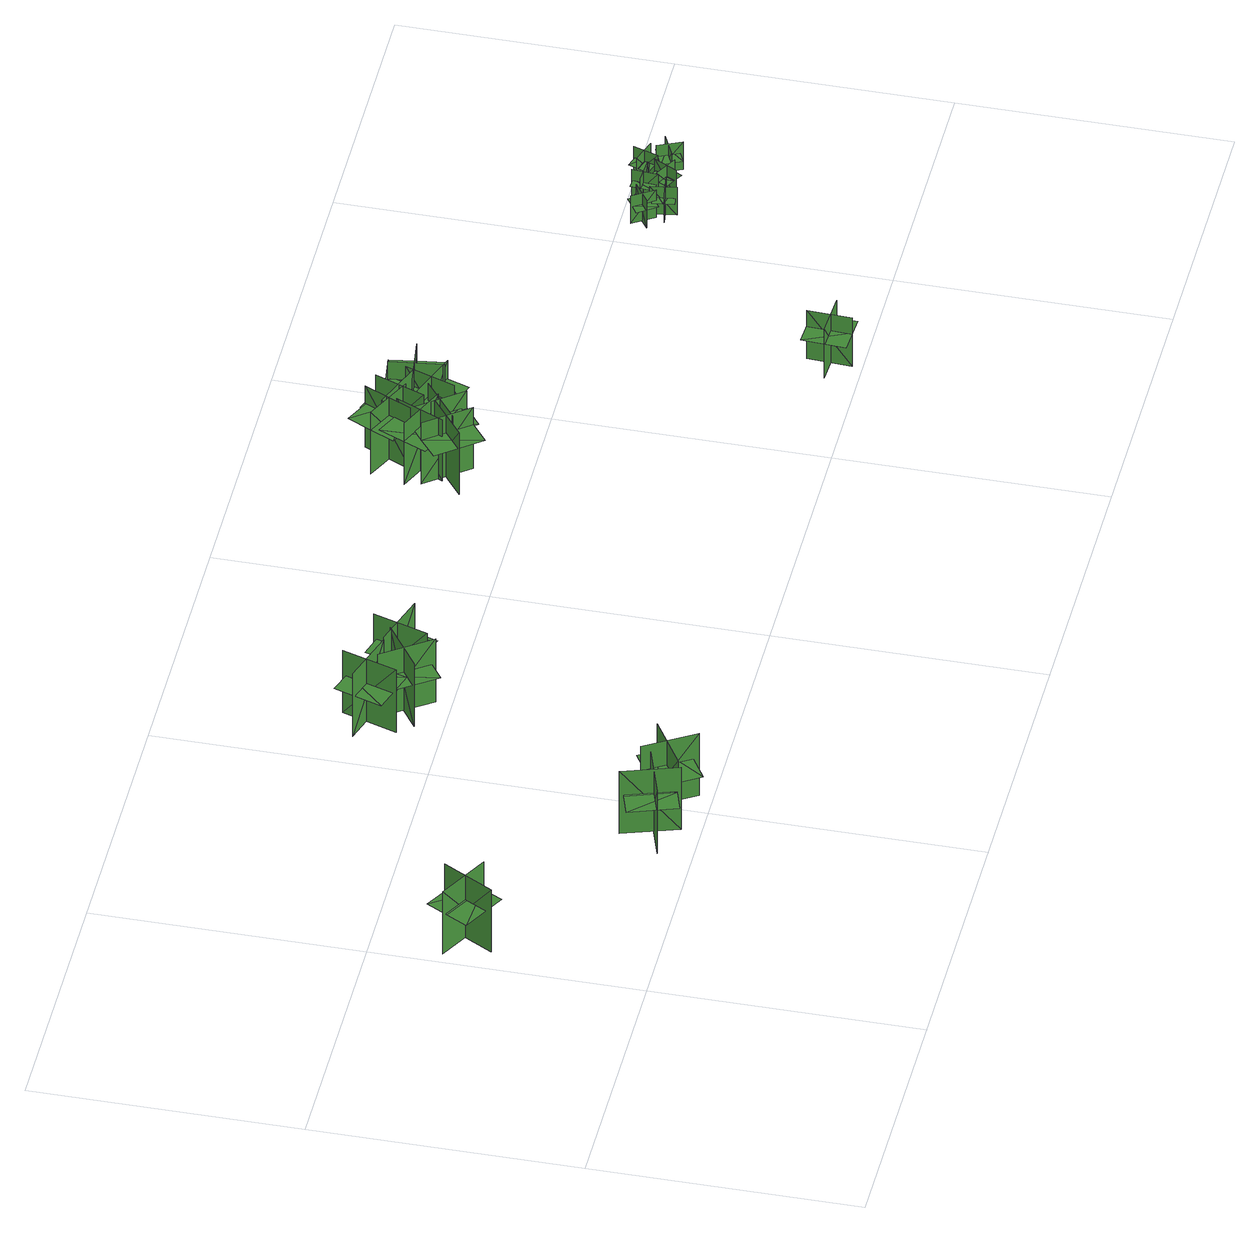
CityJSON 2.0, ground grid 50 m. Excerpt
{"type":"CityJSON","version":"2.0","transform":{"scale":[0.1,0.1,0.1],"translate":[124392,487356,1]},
"CityObjects":{
"tree1":{"type":"SolitaryVegetationObject","geometry":[{"type":"MultiSurface","lod":"1","boundaries":[[[0,1,2]],[[0,2,3]],[[4,5,6]],[[4,6,7]],[[8,9,10]],[[8,10,11]],[[8,12,13]],[[8,13,9]]]}]},
"tree2":{"type":"SolitaryVegetationObject","geometry":[{"type":"MultiSurface","lod":"1","boundaries":[[[14,15,16]],[[14,16,17]],[[18,19,20]],[[18,20,21]],[[22,23,24]],[[22,24,25]],[[22,26,27]],[[22,27,23]]]}]},
"tree3":{"type":"SolitaryVegetationObject","geometry":[{"type":"MultiSurface","lod":"1","boundaries":[[[28,29,30]],[[28,30,31]],[[32,33,34]],[[32,34,35]],[[36,37,38]],[[36,38,39]],[[36,40,41]],[[36,41,37]]]}]},
"tree4":{"type":"SolitaryVegetationObject","geometry":[{"type":"MultiSurface","lod":"1","boundaries":[[[42,43,44]],[[42,44,45]],[[46,47,48]],[[46,48,49]],[[50,51,52]],[[50,52,53]],[[50,54,55]],[[50,55,51]]]}]},
"tree5":{"type":"SolitaryVegetationObject","geometry":[{"type":"MultiSurface","lod":"1","boundaries":[[[56,57,58]],[[56,58,59]],[[60,61,62]],[[60,62,63]],[[64,65,66]],[[64,66,67]],[[64,68,69]],[[64,69,65]]]}]},
"tree6":{"type":"SolitaryVegetationObject","geometry":[{"type":"MultiSurface","lod":"1","boundaries":[[[70,71,72]],[[70,72,73]],[[74,75,76]],[[74,76,77]],[[78,79,80]],[[78,80,81]],[[78,82,83]],[[78,83,79]]]}]},
"tree7":{"type":"SolitaryVegetationObject","geometry":[{"type":"MultiSurface","lod":"1","boundaries":[[[84,85,86]],[[84,86,87]],[[88,89,90]],[[88,90,91]],[[92,93,94]],[[92,94,95]],[[92,95,96]],[[92,96,97]]]}]},
"tree8":{"type":"SolitaryVegetationObject","geometry":[{"type":"MultiSurface","lod":"1","boundaries":[[[98,99,100]],[[98,100,101]],[[102,103,104]],[[102,104,105]],[[106,107,108]],[[106,108,109]],[[106,109,110]],[[106,110,111]]]}]},
"tree9":{"type":"SolitaryVegetationObject","geometry":[{"type":"MultiSurface","lod":"1","boundaries":[[[112,113,114]],[[112,114,115]],[[116,117,118]],[[116,118,119]],[[120,121,122]],[[120,122,123]],[[120,123,124]],[[120,124,125]]]}]},
"tree10":{"type":"SolitaryVegetationObject","geometry":[{"type":"MultiSurface","lod":"1","boundaries":[[[126,127,128]],[[126,128,129]],[[130,131,132]],[[130,132,133]],[[134,135,136]],[[134,136,137]],[[134,137,138]],[[134,138,139]]]}]},
"tree11":{"type":"SolitaryVegetationObject","geometry":[{"type":"MultiSurface","lod":"1","boundaries":[[[140,141,142]],[[140,142,143]],[[144,145,146]],[[144,146,147]],[[148,149,150]],[[148,150,151]],[[148,151,152]],[[148,152,153]]]}]},
"tree12":{"type":"SolitaryVegetationObject","geometry":[{"type":"MultiSurface","lod":"1","boundaries":[[[154,155,156]],[[154,156,157]],[[158,159,160]],[[158,160,161]],[[162,163,164]],[[162,164,165]],[[162,165,166]],[[162,166,167]]]}]},
"tree13":{"type":"SolitaryVegetationObject","geometry":[{"type":"MultiSurface","lod":"1","boundaries":[[[168,169,170]],[[168,170,171]],[[172,173,174]],[[172,174,175]],[[176,177,178]],[[176,178,179]],[[176,179,180]],[[176,180,181]]]}]},
"tree14":{"type":"SolitaryVegetationObject","geometry":[{"type":"MultiSurface","lod":"1","boundaries":[[[182,183,184]],[[182,184,185]],[[186,187,188]],[[186,188,189]],[[190,191,192]],[[190,192,193]],[[190,191,194]],[[190,194,195]]]}]},
"tree15":{"type":"SolitaryVegetationObject","geometry":[{"type":"MultiSurface","lod":"1","boundaries":[[[196,197,198]],[[196,198,199]],[[200,201,202]],[[200,202,203]],[[204,205,206]],[[204,206,207]],[[204,208,209]],[[204,209,205]]]}]},
"tree16":{"type":"SolitaryVegetationObject","geometry":[{"type":"MultiSurface","lod":"1","boundaries":[[[210,211,212]],[[210,212,213]],[[214,215,216]],[[214,216,217]],[[218,219,220]],[[218,220,221]],[[218,222,223]],[[218,223,219]]]}]},
"tree17":{"type":"SolitaryVegetationObject","geometry":[{"type":"MultiSurface","lod":"1","boundaries":[[[224,225,226]],[[224,226,227]],[[228,229,230]],[[228,230,231]],[[232,233,234]],[[232,234,235]],[[232,236,237]],[[232,237,233]]]}]},
"tree18":{"type":"SolitaryVegetationObject","geometry":[{"type":"MultiSurface","lod":"1","boundaries":[[[238,239,240]],[[238,240,241]],[[242,243,244]],[[242,244,245]],[[246,247,248]],[[246,248,249]],[[246,250,251]],[[246,251,247]]]}]},
"tree19":{"type":"SolitaryVegetationObject","geometry":[{"type":"MultiSurface","lod":"1","boundaries":[[[252,253,254]],[[252,254,255]],[[256,257,258]],[[256,258,259]],[[260,261,262]],[[260,262,263]],[[260,264,265]],[[260,265,261]]]}]},
"tree20":{"type":"SolitaryVegetationObject","geometry":[{"type":"MultiSurface","lod":"1","boundaries":[[[266,267,268]],[[266,268,269]],[[270,271,272]],[[270,272,273]],[[274,275,276]],[[274,276,277]],[[274,278,279]],[[274,279,275]]]}]}
},
"vertices":[
[115,317,7],[20,369,7],[20,369,147],[115,317,147],[95,382,7],[95,382,147],[43,287,147],[43,287,7],[106,316,93],[24,362,93],[2,323,93],[85,278,93],[128,356,93],[46,402,93],
[448,37,3],[414,140,3],[414,140,143],[448,37,143],[478,98,3],[478,98,143],[375,64,143],[375,64,3],[442,43,90],[412,132,90],[370,118,90],[400,29,90],[485,57,90],[455,147,90],
[554,103,4],[462,46,4],[462,46,144],[554,103,144],[488,118,4],[488,118,144],[545,26,144],[545,26,4],[550,96,90],[470,46,90],[494,8,90],[574,58,90],[526,134,90],[446,84,90],
[633,682,5],[600,579,5],[600,579,145],[633,682,145],[573,651,5],[573,651,145],[676,618,145],[676,618,5],[635,674,91],[606,584,91],[648,571,91],[677,661,91],[592,688,91],[563,598,91],
[636,620,3],[699,531,3],[699,531,144],[636,620,144],[625,553,3],[625,553,144],[714,615,144],[714,615,3],[644,616,90],[698,539,90],[734,565,90],[680,642,90],[607,590,90],[661,513,90],
[744,651,4],[711,548,4],[711,548,144],[744,651,144],[684,620,4],[684,620,144],[787,587,144],[787,587,4],[746,644,90],[717,554,90],[759,540,90],[788,630,90],[702,657,90],[674,567,90],
[1333,672,12],[1254,611,12],[1254,611,150],[1333,672,150],[1267,681,12],[1328,602,12],[1328,602,150],[1267,681,150],[1267,681,112],[1228,650,112],[1289,572,112],[1328,602,112],[1367,633,112],[1306,711,112],
[1260,710,12],[1351,669,12],[1351,669,150],[1260,710,150],[1283,647,12],[1324,738,12],[1324,738,150],[1283,647,150],[1283,647,111],[1329,627,111],[1370,718,111],[1324,738,111],[1279,759,111],[1238,668,111],
[1378,693,10],[1299,632,10],[1299,632,148],[1378,693,148],[1312,702,10],[1373,623,10],[1373,623,148],[1312,702,148],[1312,702,109],[1273,672,109],[1333,593,109],[1373,623,109],[1412,653,109],[1352,732,109],
[1304,709,11],[1347,799,11],[1347,799,149],[1304,709,149],[1367,731,11],[1277,774,11],[1277,774,149],[1367,731,149],[1367,731,110],[1389,776,110],[1299,819,110],[1277,774,110],[1256,729,110],[1346,686,110],
[1407,726,10],[1314,762,10],[1314,762,149],[1407,726,149],[1380,787,10],[1344,694,10],[1344,694,149],[1380,787,149],[1380,787,110],[1333,805,110],[1298,712,110],[1344,694,110],[1391,676,110],[1426,769,110],
[1355,708,8],[1449,674,8],[1449,674,147],[1355,708,147],[1383,648,8],[1416,742,8],[1416,742,147],[1383,648,147],[1383,648,108],[1430,631,108],[1463,725,108],[1416,742,108],[1369,758,108],[1336,665,108],
[1421,775,10],[1434,676,10],[1434,676,149],[1421,775,149],[1380,722,10],[1479,736,10],[1479,736,149],[1380,722,149],[1380,722,110],[1387,673,110],[1486,686,110],[1479,736,110],[1472,785,110],[1374,772,110],
[1754,19,4],[1758,101,4],[1758,101,113],[1754,19,113],[1795,56,4],[1713,60,4],[1713,60,113],[1795,56,113],[1757,19,77],[1761,101,77],[1719,103,77],[1715,21,77],[1794,99,77],[1790,17,77],
[2051,480,7],[2077,440,7],[2077,440,69],[2051,480,69],[2045,450,7],[2045,450,69],[2085,477,69],[2085,477,7],[2054,478,45],[2077,443,45],[2094,454,45],[2071,489,45],[2037,467,45],[2061,432,45],
[2066,423,8],[2114,430,8],[2114,430,70],[2066,423,70],[2090,405,8],[2090,405,70],[2083,453,70],[2083,453,8],[2069,426,46],[2110,431,46],[2108,451,46],[2066,445,46],[2072,406,46],[2113,411,46],
[2123,494,6],[2120,446,6],[2120,446,69],[2123,494,69],[2101,474,6],[2101,474,69],[2149,471,69],[2149,471,6],[2125,491,45],[2122,449,45],[2142,448,45],[2144,490,45],[2105,492,45],[2102,450,45],
[2136,417,7],[2158,460,7],[2158,460,70],[2136,417,70],[2164,426,7],[2164,426,70],[2122,449,70],[2122,449,7],[2135,421,46],[2155,458,46],[2138,467,46],[2118,430,46],[2153,411,46],[2173,448,46],
[2201,477,6],[2155,492,6],[2155,492,68],[2201,477,68],[2187,504,6],[2187,504,68],[2172,458,68],[2172,458,6],[2197,476,44],[2157,489,44],[2151,470,44],[2192,458,44],[2203,496,44],[2163,508,44],
[2224,456,7],[2180,435,7],[2180,435,69],[2224,456,69],[2196,466,7],[2196,466,69],[2216,422,69],[2216,422,7],[2222,453,45],[2184,435,45],[2192,417,45],[2230,435,45],[2214,471,45],[2175,453,45]
]}
